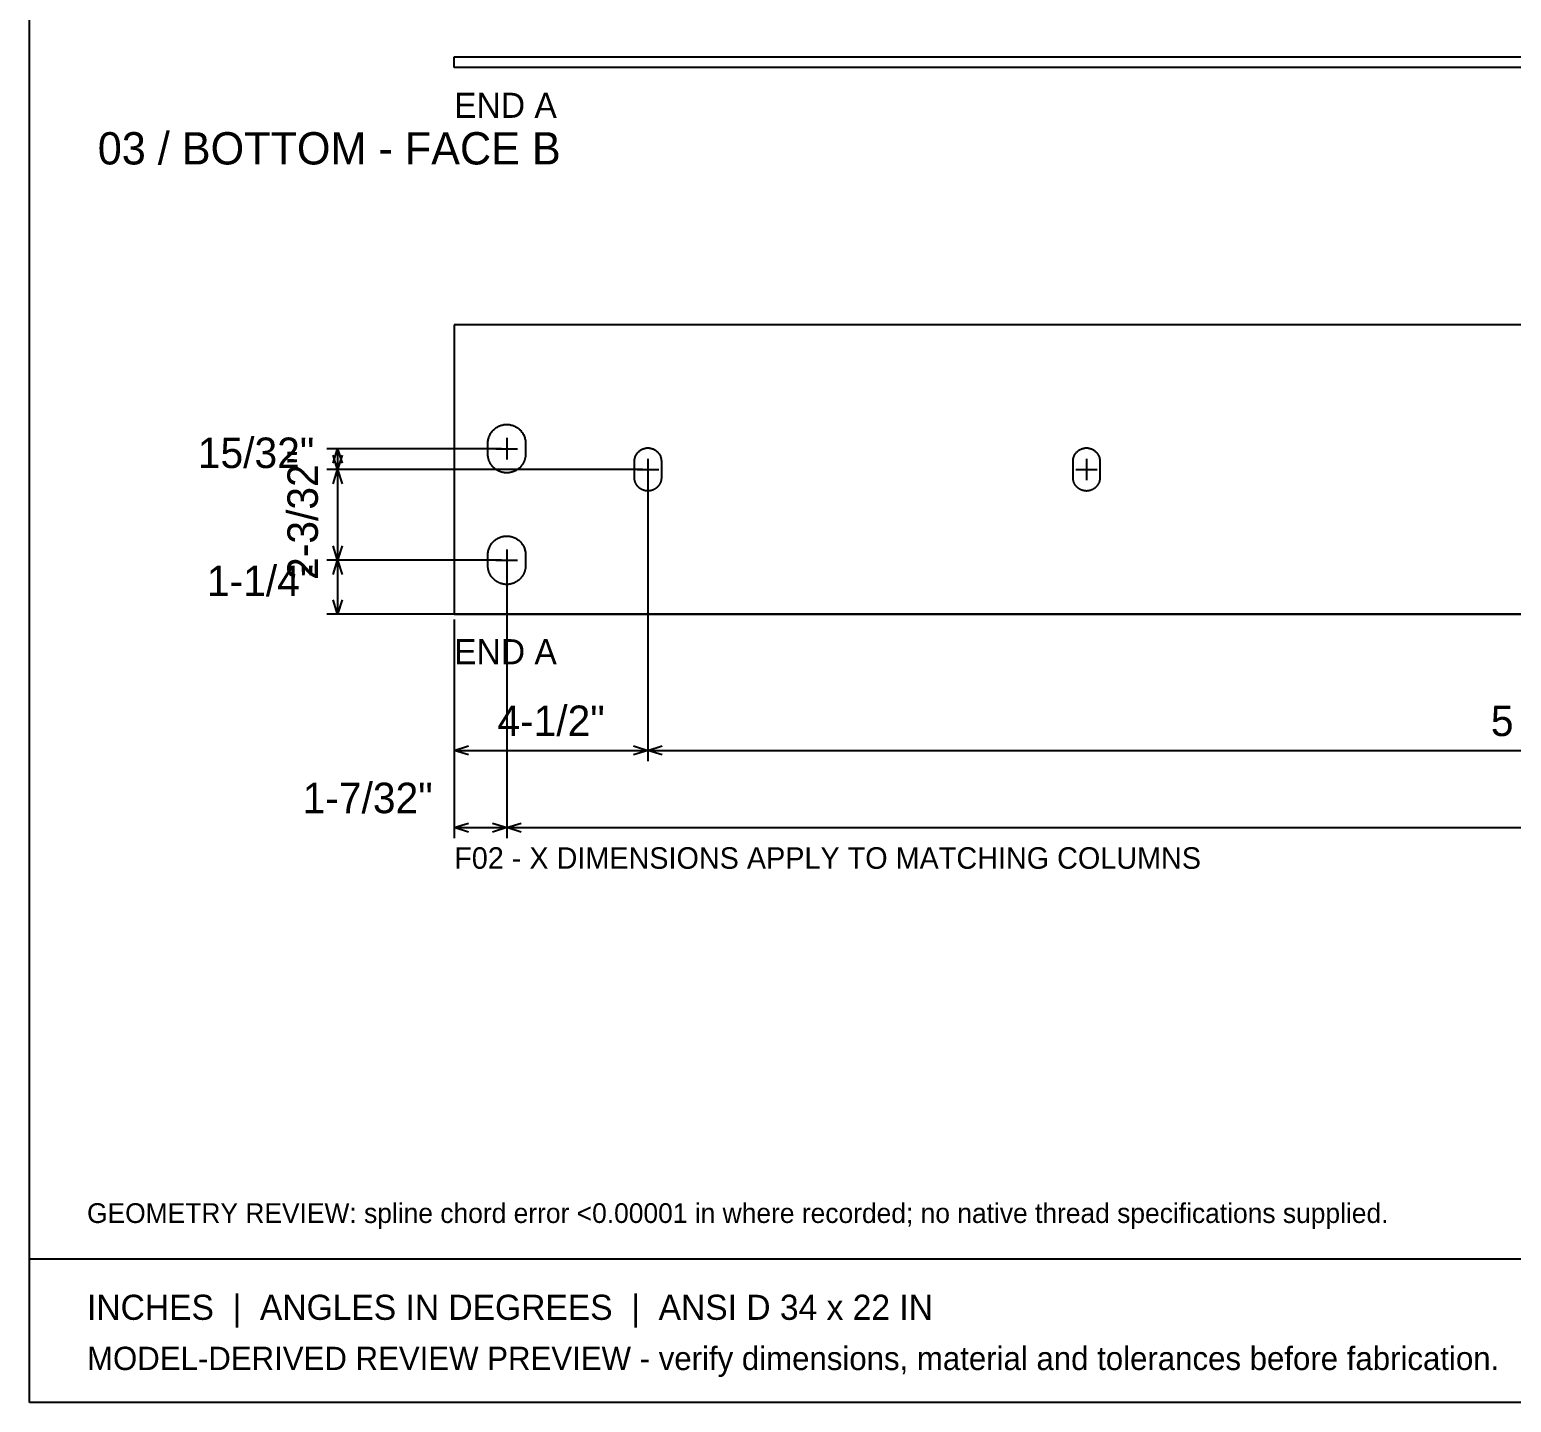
# Model space of a CAD drawing. Header units: inches. Extents: x 1.4 to 100.6, y 1.4 to 64.6.
# Drawn here: x 1.42 to 35.84, y 1.42 to 33.3 of the extents above; entities that cross this region are included whole.
import ezdxf
from ezdxf.enums import TextEntityAlignment as Align

# ---------------------------------------------------------------- set-up
doc = ezdxf.new("R2010")
doc.units = ezdxf.units.IN
doc.header["$MEASUREMENT"] = 0

msp = doc.modelspace()

# ---------------------------------------------------------------- linework, layer by layer
at = {"layer": 'ANNOTATION'}
for p, q in [((12.5, 23.816), (12.5, 23.316)), ((12.375, 23.566), (8.322, 23.566)), ((8.468, 23.233), (8.572, 23.566)), ((8.572, 23.083), (8.468, 23.417)), ((8.572, 23.566), (8.572, 23.083)), ((8.572, 23.566), (8.676, 23.233)), ((8.676, 23.417), (8.572, 23.083)), ((12.25, 23.566), (12.75, 23.566)), ((15.655, 23.083), (8.322, 23.083)), ((15.655, 23.083), (8.322, 23.083)), ((8.468, 22.75), (8.572, 23.083)), ((8.572, 23.083), (8.572, 20.975)), ((8.572, 23.083), (8.676, 22.75)), ((15.53, 23.083), (16.03, 23.083)), ((15.78, 23.333), (15.78, 22.833)), ((25.718, 23.083), (26.218, 23.083)), ((25.968, 23.333), (25.968, 22.833)), ((15.78, 22.958), (15.78, 16.309)), ((15.78, 22.958), (15.78, 16.309)), ((8.572, 20.975), (8.468, 21.309)), ((8.676, 21.309), (8.572, 20.975)), ((12.5, 21.225), (12.5, 20.725)), ((12.375, 20.975), (8.322, 20.975)), ((12.375, 20.975), (8.322, 20.975)), ((8.468, 20.642), (8.572, 20.975)), ((8.572, 20.975), (8.572, 19.725)), ((8.572, 20.975), (8.676, 20.642)), ((12.25, 20.975), (12.75, 20.975)), ((12.5, 20.85), (12.5, 14.517)), ((12.5, 20.85), (12.5, 14.517)), ((8.572, 19.725), (8.468, 20.059)), ((8.676, 20.059), (8.572, 19.725)), ((41.125, 19.725), (8.322, 19.725)), ((11.28, 19.6), (11.28, 16.309)), ((11.28, 19.6), (11.28, 14.517)), ((11.28, 16.559), (11.613, 16.663)), ((11.28, 16.559), (15.78, 16.559)), ((11.613, 16.455), (11.28, 16.559)), ((15.447, 16.663), (15.78, 16.559)), ((15.78, 16.559), (15.447, 16.455)), ((15.78, 16.559), (16.113, 16.663)), ((15.78, 16.559), (66.72, 16.559)), ((16.113, 16.455), (15.78, 16.559)), ((11.28, 14.767), (11.613, 14.871)), ((12.167, 14.871), (12.5, 14.767)), ((12.5, 14.767), (12.833, 14.871)), ((11.28, 14.767), (12.5, 14.767)), ((11.613, 14.663), (11.28, 14.767)), ((12.5, 14.767), (12.167, 14.663)), ((12.5, 14.767), (70, 14.767)), ((12.833, 14.663), (12.5, 14.767))]:
    msp.add_line(p, q, dxfattribs=at)
at = {"layer": 'OUTLINE'}
for p, q in [((1.417, 1.417), (1.417, 64.583)), ((11.28, 32.667), (71.22, 32.667)), ((11.28, 32.417), (11.28, 32.667)), ((71.22, 32.417), (11.28, 32.417)), ((71.22, 26.441), (11.28, 26.441)), ((11.28, 26.441), (11.28, 19.725)), ((12.333, 24.095), (12.353, 24.103)), ((12.353, 24.103), (12.373, 24.11)), ((12.373, 24.11), (12.394, 24.116)), ((12.394, 24.116), (12.415, 24.12)), ((12.415, 24.12), (12.436, 24.124)), ((12.436, 24.124), (12.457, 24.127)), ((12.457, 24.127), (12.479, 24.128)), ((12.479, 24.128), (12.5, 24.129)), ((12.5, 24.129), (12.521, 24.128)), ((12.521, 24.128), (12.543, 24.127)), ((12.543, 24.127), (12.564, 24.124)), ((12.564, 24.124), (12.585, 24.12)), ((12.585, 24.12), (12.606, 24.116)), ((12.606, 24.116), (12.627, 24.11)), ((12.627, 24.11), (12.647, 24.103)), ((12.647, 24.103), (12.667, 24.095)), ((12.065, 23.734), (12.067, 23.755)), ((12.067, 23.755), (12.071, 23.777)), ((12.071, 23.777), (12.076, 23.798)), ((12.076, 23.798), (12.081, 23.818)), ((12.081, 23.818), (12.088, 23.839)), ((12.088, 23.839), (12.096, 23.859)), ((12.096, 23.859), (12.105, 23.878)), ((12.105, 23.878), (12.114, 23.898)), ((12.114, 23.898), (12.125, 23.916)), ((12.125, 23.916), (12.136, 23.934)), ((12.136, 23.934), (12.149, 23.952)), ((12.149, 23.952), (12.162, 23.969)), ((12.162, 23.969), (12.176, 23.985)), ((12.176, 23.985), (12.191, 24.001)), ((12.191, 24.001), (12.206, 24.015)), ((12.206, 24.015), (12.222, 24.029)), ((12.222, 24.029), (12.239, 24.043)), ((12.239, 24.043), (12.257, 24.055)), ((12.257, 24.055), (12.275, 24.067)), ((12.275, 24.067), (12.294, 24.077)), ((12.294, 24.077), (12.313, 24.087)), ((12.313, 24.087), (12.333, 24.095)), ((12.667, 24.095), (12.687, 24.087)), ((12.687, 24.087), (12.706, 24.077)), ((12.706, 24.077), (12.725, 24.067)), ((12.725, 24.067), (12.743, 24.055)), ((12.743, 24.055), (12.761, 24.043)), ((12.761, 24.043), (12.778, 24.029)), ((12.778, 24.029), (12.794, 24.015)), ((12.794, 24.015), (12.809, 24.001)), ((12.809, 24.001), (12.824, 23.985)), ((12.824, 23.985), (12.838, 23.969)), ((12.838, 23.969), (12.851, 23.952)), ((12.851, 23.952), (12.864, 23.934)), ((12.864, 23.934), (12.875, 23.916)), ((12.875, 23.916), (12.886, 23.898)), ((12.886, 23.898), (12.895, 23.878)), ((12.895, 23.878), (12.904, 23.859)), ((12.904, 23.859), (12.912, 23.839)), ((12.912, 23.839), (12.919, 23.818)), ((12.919, 23.818), (12.924, 23.798)), ((12.924, 23.798), (12.929, 23.777)), ((12.929, 23.777), (12.933, 23.755)), ((12.933, 23.755), (12.935, 23.734)), ((12.062, 23.691), (12.063, 23.713)), ((12.062, 23.441), (12.062, 23.691)), ((12.063, 23.431), (12.062, 23.441)), ((12.063, 23.713), (12.065, 23.734)), ((12.063, 23.42), (12.063, 23.431)), ((12.064, 23.409), (12.063, 23.42)), ((12.065, 23.398), (12.064, 23.409)), ((12.935, 23.734), (12.937, 23.713)), ((12.936, 23.409), (12.935, 23.398)), ((12.937, 23.42), (12.936, 23.409)), ((12.937, 23.713), (12.937, 23.691)), ((12.937, 23.691), (12.937, 23.441)), ((12.937, 23.441), (12.937, 23.431)), ((12.937, 23.431), (12.937, 23.42)), ((15.498, 23.404), (15.504, 23.418)), ((15.504, 23.418), (15.512, 23.431)), ((15.512, 23.431), (15.52, 23.444)), ((15.52, 23.444), (15.529, 23.457)), ((15.529, 23.457), (15.538, 23.469)), ((15.538, 23.469), (15.548, 23.481)), ((15.548, 23.481), (15.559, 23.492)), ((15.559, 23.492), (15.57, 23.502)), ((15.57, 23.502), (15.582, 23.512)), ((15.582, 23.512), (15.594, 23.522)), ((15.594, 23.522), (15.606, 23.531)), ((15.606, 23.531), (15.619, 23.539)), ((15.619, 23.539), (15.633, 23.546)), ((15.633, 23.546), (15.646, 23.553)), ((15.646, 23.553), (15.66, 23.56)), ((15.66, 23.56), (15.675, 23.565)), ((15.675, 23.565), (15.689, 23.57)), ((15.689, 23.57), (15.704, 23.574)), ((15.704, 23.574), (15.719, 23.577)), ((15.719, 23.577), (15.734, 23.58)), ((15.734, 23.58), (15.749, 23.582)), ((15.749, 23.582), (15.765, 23.583)), ((15.765, 23.583), (15.78, 23.583)), ((15.78, 23.583), (15.795, 23.583)), ((15.795, 23.583), (15.811, 23.582)), ((15.811, 23.582), (15.826, 23.58)), ((15.826, 23.58), (15.841, 23.577)), ((15.841, 23.577), (15.856, 23.574)), ((15.856, 23.574), (15.871, 23.57)), ((15.871, 23.57), (15.885, 23.565)), ((15.885, 23.565), (15.9, 23.56)), ((15.9, 23.56), (15.914, 23.553)), ((15.914, 23.553), (15.927, 23.546)), ((15.927, 23.546), (15.941, 23.539)), ((15.941, 23.539), (15.954, 23.531)), ((15.954, 23.531), (15.966, 23.522)), ((15.966, 23.522), (15.978, 23.512)), ((15.978, 23.512), (15.99, 23.502)), ((15.99, 23.502), (16.001, 23.492)), ((16.001, 23.492), (16.012, 23.481)), ((16.012, 23.481), (16.022, 23.469)), ((16.022, 23.469), (16.031, 23.457)), ((16.031, 23.457), (16.04, 23.444)), ((16.04, 23.444), (16.048, 23.431)), ((16.048, 23.431), (16.056, 23.418)), ((16.056, 23.418), (16.062, 23.404)), ((25.686, 23.404), (25.692, 23.418)), ((25.692, 23.418), (25.7, 23.431)), ((25.7, 23.431), (25.708, 23.444)), ((25.708, 23.444), (25.717, 23.457)), ((25.717, 23.457), (25.726, 23.469)), ((25.726, 23.469), (25.736, 23.481)), ((25.736, 23.481), (25.747, 23.492)), ((25.747, 23.492), (25.758, 23.502)), ((25.758, 23.502), (25.77, 23.512)), ((25.77, 23.512), (25.782, 23.522)), ((25.782, 23.522), (25.794, 23.531)), ((25.794, 23.531), (25.807, 23.539)), ((25.807, 23.539), (25.821, 23.546)), ((25.821, 23.546), (25.834, 23.553)), ((25.834, 23.553), (25.848, 23.56)), ((25.848, 23.56), (25.863, 23.565)), ((25.863, 23.565), (25.877, 23.57)), ((25.877, 23.57), (25.892, 23.574)), ((25.892, 23.574), (25.907, 23.577)), ((25.907, 23.577), (25.922, 23.58)), ((25.922, 23.58), (25.937, 23.582)), ((25.937, 23.582), (25.953, 23.583)), ((25.953, 23.583), (25.968, 23.583)), ((25.968, 23.583), (25.983, 23.583)), ((25.983, 23.583), (25.999, 23.582)), ((25.999, 23.582), (26.014, 23.58)), ((26.014, 23.58), (26.029, 23.577)), ((26.029, 23.577), (26.044, 23.574)), ((26.044, 23.574), (26.059, 23.57)), ((26.059, 23.57), (26.073, 23.565)), ((26.073, 23.565), (26.088, 23.56)), ((26.088, 23.56), (26.102, 23.553)), ((26.102, 23.553), (26.115, 23.546)), ((26.115, 23.546), (26.129, 23.539)), ((26.129, 23.539), (26.142, 23.531)), ((26.142, 23.531), (26.154, 23.522)), ((26.154, 23.522), (26.166, 23.512)), ((26.166, 23.512), (26.178, 23.502)), ((26.178, 23.502), (26.189, 23.492)), ((26.189, 23.492), (26.2, 23.481)), ((26.2, 23.481), (26.21, 23.469)), ((26.21, 23.469), (26.219, 23.457)), ((26.219, 23.457), (26.228, 23.444)), ((26.228, 23.444), (26.236, 23.431)), ((26.236, 23.431), (26.244, 23.418)), ((26.244, 23.418), (26.25, 23.404)), ((12.066, 23.388), (12.065, 23.398)), ((12.067, 23.377), (12.066, 23.388)), ((12.069, 23.366), (12.067, 23.377)), ((12.071, 23.356), (12.069, 23.366)), ((12.073, 23.345), (12.071, 23.356)), ((12.076, 23.335), (12.073, 23.345)), ((12.078, 23.325), (12.076, 23.335)), ((12.081, 23.314), (12.078, 23.325)), ((12.085, 23.304), (12.081, 23.314)), ((12.088, 23.294), (12.085, 23.304)), ((12.092, 23.284), (12.088, 23.294)), ((12.096, 23.274), (12.092, 23.284)), ((12.1, 23.264), (12.096, 23.274)), ((12.105, 23.254), (12.1, 23.264)), ((12.109, 23.245), (12.105, 23.254)), ((12.114, 23.235), (12.109, 23.245)), ((12.119, 23.226), (12.114, 23.235)), ((12.125, 23.216), (12.119, 23.226)), ((12.13, 23.207), (12.125, 23.216)), ((12.136, 23.198), (12.13, 23.207)), ((12.142, 23.189), (12.136, 23.198)), ((12.149, 23.181), (12.142, 23.189)), ((12.155, 23.172), (12.149, 23.181)), ((12.162, 23.164), (12.155, 23.172)), ((12.169, 23.156), (12.162, 23.164)), ((12.176, 23.147), (12.169, 23.156)), ((12.183, 23.14), (12.176, 23.147)), ((12.191, 23.132), (12.183, 23.14)), ((12.198, 23.124), (12.191, 23.132)), ((12.206, 23.117), (12.198, 23.124)), ((12.214, 23.11), (12.206, 23.117)), ((12.222, 23.103), (12.214, 23.11)), ((12.231, 23.096), (12.222, 23.103)), ((12.239, 23.09), (12.231, 23.096)), ((12.248, 23.084), (12.239, 23.09)), ((12.257, 23.078), (12.248, 23.084)), ((12.266, 23.072), (12.257, 23.078)), ((12.275, 23.066), (12.266, 23.072)), ((12.284, 23.061), (12.275, 23.066)), ((12.725, 23.066), (12.716, 23.061)), ((12.734, 23.072), (12.725, 23.066)), ((12.743, 23.078), (12.734, 23.072)), ((12.752, 23.084), (12.743, 23.078)), ((12.761, 23.09), (12.752, 23.084)), ((12.769, 23.096), (12.761, 23.09)), ((12.778, 23.103), (12.769, 23.096)), ((12.786, 23.11), (12.778, 23.103)), ((12.794, 23.117), (12.786, 23.11)), ((12.802, 23.124), (12.794, 23.117)), ((12.809, 23.132), (12.802, 23.124)), ((12.817, 23.14), (12.809, 23.132)), ((12.824, 23.147), (12.817, 23.14)), ((12.831, 23.156), (12.824, 23.147)), ((12.838, 23.164), (12.831, 23.156)), ((12.845, 23.172), (12.838, 23.164)), ((12.851, 23.181), (12.845, 23.172)), ((12.858, 23.189), (12.851, 23.181)), ((12.864, 23.198), (12.858, 23.189)), ((12.87, 23.207), (12.864, 23.198)), ((12.875, 23.216), (12.87, 23.207)), ((12.881, 23.226), (12.875, 23.216)), ((12.886, 23.235), (12.881, 23.226)), ((12.891, 23.245), (12.886, 23.235)), ((12.895, 23.254), (12.891, 23.245)), ((12.9, 23.264), (12.895, 23.254)), ((12.904, 23.274), (12.9, 23.264)), ((12.908, 23.284), (12.904, 23.274)), ((12.912, 23.294), (12.908, 23.284)), ((12.915, 23.304), (12.912, 23.294)), ((12.919, 23.314), (12.915, 23.304)), ((12.922, 23.325), (12.919, 23.314)), ((12.924, 23.335), (12.922, 23.325)), ((12.927, 23.345), (12.924, 23.335)), ((12.929, 23.356), (12.927, 23.345)), ((12.931, 23.366), (12.929, 23.356)), ((12.933, 23.377), (12.931, 23.366)), ((12.934, 23.388), (12.933, 23.377)), ((12.935, 23.398), (12.934, 23.388)), ((15.468, 23.286), (15.469, 23.301)), ((15.468, 23.271), (15.468, 23.286)), ((15.468, 22.896), (15.468, 23.271)), ((15.469, 23.301), (15.471, 23.317)), ((15.471, 23.317), (15.474, 23.332)), ((15.474, 23.332), (15.477, 23.347)), ((15.477, 23.347), (15.481, 23.362)), ((15.481, 23.362), (15.486, 23.376)), ((15.486, 23.376), (15.491, 23.39)), ((15.491, 23.39), (15.498, 23.404)), ((16.062, 23.404), (16.069, 23.39)), ((16.069, 23.39), (16.074, 23.376)), ((16.074, 23.376), (16.079, 23.362)), ((16.079, 23.362), (16.083, 23.347)), ((16.083, 23.347), (16.086, 23.332)), ((16.086, 23.332), (16.089, 23.317)), ((16.089, 23.317), (16.091, 23.301)), ((16.091, 23.301), (16.092, 23.286)), ((16.092, 23.286), (16.093, 23.271)), ((16.093, 23.271), (16.093, 22.896)), ((25.656, 23.286), (25.657, 23.301)), ((25.656, 23.271), (25.656, 23.286)), ((25.656, 22.896), (25.656, 23.271)), ((25.657, 23.301), (25.659, 23.317)), ((25.659, 23.317), (25.662, 23.332)), ((25.662, 23.332), (25.665, 23.347)), ((25.665, 23.347), (25.669, 23.362)), ((25.669, 23.362), (25.674, 23.376)), ((25.674, 23.376), (25.679, 23.39)), ((25.679, 23.39), (25.686, 23.404)), ((26.25, 23.404), (26.257, 23.39)), ((26.257, 23.39), (26.262, 23.376)), ((26.262, 23.376), (26.267, 23.362)), ((26.267, 23.362), (26.271, 23.347)), ((26.271, 23.347), (26.274, 23.332)), ((26.274, 23.332), (26.277, 23.317)), ((26.277, 23.317), (26.279, 23.301)), ((26.279, 23.301), (26.28, 23.286)), ((26.28, 23.286), (26.281, 23.271)), ((26.281, 23.271), (26.281, 22.896)), ((12.294, 23.055), (12.284, 23.061)), ((12.303, 23.051), (12.294, 23.055)), ((12.313, 23.046), (12.303, 23.051)), ((12.323, 23.041), (12.313, 23.046)), ((12.333, 23.037), (12.323, 23.041)), ((12.343, 23.033), (12.333, 23.037)), ((12.353, 23.029), (12.343, 23.033)), ((12.363, 23.026), (12.353, 23.029)), ((12.373, 23.023), (12.363, 23.026)), ((12.383, 23.02), (12.373, 23.023)), ((12.394, 23.017), (12.383, 23.02)), ((12.404, 23.014), (12.394, 23.017)), ((12.415, 23.012), (12.404, 23.014)), ((12.425, 23.01), (12.415, 23.012)), ((12.436, 23.009), (12.425, 23.01)), ((12.446, 23.007), (12.436, 23.009)), ((12.457, 23.006), (12.446, 23.007)), ((12.468, 23.005), (12.457, 23.006)), ((12.479, 23.004), (12.468, 23.005)), ((12.489, 23.004), (12.479, 23.004)), ((12.5, 23.004), (12.489, 23.004)), ((12.511, 23.004), (12.5, 23.004)), ((12.521, 23.004), (12.511, 23.004)), ((12.532, 23.005), (12.521, 23.004)), ((12.543, 23.006), (12.532, 23.005)), ((12.554, 23.007), (12.543, 23.006)), ((12.564, 23.009), (12.554, 23.007)), ((12.575, 23.01), (12.564, 23.009)), ((12.585, 23.012), (12.575, 23.01)), ((12.596, 23.014), (12.585, 23.012)), ((12.606, 23.017), (12.596, 23.014)), ((12.617, 23.02), (12.606, 23.017)), ((12.627, 23.023), (12.617, 23.02)), ((12.637, 23.026), (12.627, 23.023)), ((12.647, 23.029), (12.637, 23.026)), ((12.657, 23.033), (12.647, 23.029)), ((12.667, 23.037), (12.657, 23.033)), ((12.677, 23.041), (12.667, 23.037)), ((12.687, 23.046), (12.677, 23.041)), ((12.697, 23.051), (12.687, 23.046)), ((12.706, 23.055), (12.697, 23.051)), ((12.716, 23.061), (12.706, 23.055)), ((15.468, 22.888), (15.468, 22.896)), ((15.468, 22.88), (15.468, 22.888)), ((15.468, 22.873), (15.468, 22.88)), ((15.469, 22.865), (15.468, 22.873)), ((15.47, 22.858), (15.469, 22.865)), ((15.471, 22.85), (15.47, 22.858)), ((15.472, 22.842), (15.471, 22.85)), ((15.474, 22.835), (15.472, 22.842)), ((15.475, 22.827), (15.474, 22.835)), ((15.477, 22.82), (15.475, 22.827)), ((15.479, 22.812), (15.477, 22.82)), ((15.481, 22.805), (15.479, 22.812)), ((15.483, 22.798), (15.481, 22.805)), ((15.486, 22.791), (15.483, 22.798)), ((15.488, 22.783), (15.486, 22.791)), ((15.491, 22.776), (15.488, 22.783)), ((15.494, 22.769), (15.491, 22.776)), ((15.498, 22.762), (15.494, 22.769)), ((15.501, 22.755), (15.498, 22.762)), ((15.504, 22.749), (15.501, 22.755)), ((15.508, 22.742), (15.504, 22.749)), ((15.512, 22.735), (15.508, 22.742)), ((15.516, 22.729), (15.512, 22.735)), ((15.52, 22.722), (15.516, 22.729)), ((15.525, 22.716), (15.52, 22.722)), ((16.04, 22.722), (16.035, 22.716)), ((16.044, 22.729), (16.04, 22.722)), ((16.048, 22.735), (16.044, 22.729)), ((16.052, 22.742), (16.048, 22.735)), ((16.056, 22.749), (16.052, 22.742)), ((16.059, 22.755), (16.056, 22.749)), ((16.062, 22.762), (16.059, 22.755)), ((16.066, 22.769), (16.062, 22.762)), ((16.069, 22.776), (16.066, 22.769)), ((16.072, 22.783), (16.069, 22.776)), ((16.074, 22.791), (16.072, 22.783)), ((16.077, 22.798), (16.074, 22.791)), ((16.079, 22.805), (16.077, 22.798)), ((16.081, 22.812), (16.079, 22.805)), ((16.083, 22.82), (16.081, 22.812)), ((16.085, 22.827), (16.083, 22.82)), ((16.086, 22.835), (16.085, 22.827)), ((16.088, 22.842), (16.086, 22.835)), ((16.089, 22.85), (16.088, 22.842)), ((16.09, 22.858), (16.089, 22.85)), ((16.091, 22.865), (16.09, 22.858)), ((16.092, 22.873), (16.091, 22.865)), ((16.093, 22.896), (16.092, 22.888)), ((16.092, 22.888), (16.092, 22.88)), ((16.092, 22.88), (16.092, 22.873)), ((25.656, 22.888), (25.656, 22.896)), ((25.656, 22.88), (25.656, 22.888)), ((25.656, 22.873), (25.656, 22.88)), ((25.657, 22.865), (25.656, 22.873)), ((25.658, 22.858), (25.657, 22.865)), ((25.659, 22.85), (25.658, 22.858)), ((25.66, 22.842), (25.659, 22.85)), ((25.662, 22.835), (25.66, 22.842)), ((25.663, 22.827), (25.662, 22.835)), ((25.665, 22.82), (25.663, 22.827)), ((25.667, 22.812), (25.665, 22.82)), ((25.669, 22.805), (25.667, 22.812)), ((25.671, 22.798), (25.669, 22.805)), ((25.674, 22.791), (25.671, 22.798)), ((25.676, 22.783), (25.674, 22.791)), ((25.679, 22.776), (25.676, 22.783)), ((25.682, 22.769), (25.679, 22.776)), ((25.686, 22.762), (25.682, 22.769)), ((25.689, 22.755), (25.686, 22.762)), ((25.692, 22.749), (25.689, 22.755)), ((25.696, 22.742), (25.692, 22.749)), ((25.7, 22.735), (25.696, 22.742)), ((25.704, 22.729), (25.7, 22.735)), ((25.708, 22.722), (25.704, 22.729)), ((25.713, 22.716), (25.708, 22.722)), ((26.228, 22.722), (26.223, 22.716)), ((26.232, 22.729), (26.228, 22.722)), ((26.236, 22.735), (26.232, 22.729)), ((26.24, 22.742), (26.236, 22.735)), ((26.244, 22.749), (26.24, 22.742)), ((26.247, 22.755), (26.244, 22.749)), ((26.25, 22.762), (26.247, 22.755)), ((26.254, 22.769), (26.25, 22.762)), ((26.257, 22.776), (26.254, 22.769)), ((26.26, 22.783), (26.257, 22.776)), ((26.262, 22.791), (26.26, 22.783)), ((26.265, 22.798), (26.262, 22.791)), ((26.267, 22.805), (26.265, 22.798)), ((26.269, 22.812), (26.267, 22.805)), ((26.271, 22.82), (26.269, 22.812)), ((26.273, 22.827), (26.271, 22.82)), ((26.274, 22.835), (26.273, 22.827)), ((26.276, 22.842), (26.274, 22.835)), ((26.277, 22.85), (26.276, 22.842)), ((26.278, 22.858), (26.277, 22.85)), ((26.279, 22.865), (26.278, 22.858)), ((26.28, 22.873), (26.279, 22.865)), ((26.281, 22.896), (26.28, 22.888)), ((26.28, 22.888), (26.28, 22.88)), ((26.28, 22.88), (26.28, 22.873)), ((15.529, 22.71), (15.525, 22.716)), ((15.534, 22.704), (15.529, 22.71)), ((15.538, 22.698), (15.534, 22.704)), ((15.543, 22.692), (15.538, 22.698)), ((15.548, 22.686), (15.543, 22.692)), ((15.554, 22.68), (15.548, 22.686)), ((15.559, 22.675), (15.554, 22.68)), ((15.565, 22.67), (15.559, 22.675)), ((15.57, 22.664), (15.565, 22.67)), ((15.576, 22.659), (15.57, 22.664)), ((15.582, 22.654), (15.576, 22.659)), ((15.588, 22.649), (15.582, 22.654)), ((15.594, 22.645), (15.588, 22.649)), ((15.6, 22.64), (15.594, 22.645)), ((15.606, 22.636), (15.6, 22.64)), ((15.613, 22.632), (15.606, 22.636)), ((15.619, 22.628), (15.613, 22.632)), ((15.626, 22.624), (15.619, 22.628)), ((15.633, 22.62), (15.626, 22.624)), ((15.639, 22.617), (15.633, 22.62)), ((15.646, 22.613), (15.639, 22.617)), ((15.653, 22.61), (15.646, 22.613)), ((15.66, 22.607), (15.653, 22.61)), ((15.668, 22.604), (15.66, 22.607)), ((15.675, 22.602), (15.668, 22.604)), ((15.682, 22.599), (15.675, 22.602)), ((15.689, 22.597), (15.682, 22.599)), ((15.697, 22.595), (15.689, 22.597)), ((15.704, 22.593), (15.697, 22.595)), ((15.712, 22.591), (15.704, 22.593)), ((15.719, 22.589), (15.712, 22.591)), ((15.727, 22.588), (15.719, 22.589)), ((15.734, 22.587), (15.727, 22.588)), ((15.742, 22.586), (15.734, 22.587)), ((15.749, 22.585), (15.742, 22.586)), ((15.757, 22.584), (15.749, 22.585)), ((15.765, 22.584), (15.757, 22.584)), ((15.772, 22.583), (15.765, 22.584)), ((15.78, 22.583), (15.772, 22.583)), ((15.788, 22.583), (15.78, 22.583)), ((15.795, 22.584), (15.788, 22.583)), ((15.803, 22.584), (15.795, 22.584)), ((15.811, 22.585), (15.803, 22.584)), ((15.818, 22.586), (15.811, 22.585)), ((15.826, 22.587), (15.818, 22.586)), ((15.833, 22.588), (15.826, 22.587)), ((15.841, 22.589), (15.833, 22.588)), ((15.848, 22.591), (15.841, 22.589)), ((15.856, 22.593), (15.848, 22.591)), ((15.863, 22.595), (15.856, 22.593)), ((15.871, 22.597), (15.863, 22.595)), ((15.878, 22.599), (15.871, 22.597)), ((15.885, 22.602), (15.878, 22.599)), ((15.892, 22.604), (15.885, 22.602)), ((15.9, 22.607), (15.892, 22.604)), ((15.907, 22.61), (15.9, 22.607)), ((15.914, 22.613), (15.907, 22.61)), ((15.921, 22.617), (15.914, 22.613)), ((15.927, 22.62), (15.921, 22.617)), ((15.934, 22.624), (15.927, 22.62)), ((15.941, 22.628), (15.934, 22.624)), ((15.947, 22.632), (15.941, 22.628)), ((15.954, 22.636), (15.947, 22.632)), ((15.96, 22.64), (15.954, 22.636)), ((15.966, 22.645), (15.96, 22.64)), ((15.972, 22.649), (15.966, 22.645)), ((15.978, 22.654), (15.972, 22.649)), ((15.984, 22.659), (15.978, 22.654)), ((15.99, 22.664), (15.984, 22.659)), ((15.995, 22.67), (15.99, 22.664)), ((16.001, 22.675), (15.995, 22.67)), ((16.006, 22.68), (16.001, 22.675)), ((16.012, 22.686), (16.006, 22.68)), ((16.017, 22.692), (16.012, 22.686)), ((16.022, 22.698), (16.017, 22.692)), ((16.026, 22.704), (16.022, 22.698)), ((16.031, 22.71), (16.026, 22.704)), ((16.035, 22.716), (16.031, 22.71)), ((25.717, 22.71), (25.713, 22.716)), ((25.722, 22.704), (25.717, 22.71)), ((25.726, 22.698), (25.722, 22.704)), ((25.731, 22.692), (25.726, 22.698)), ((25.736, 22.686), (25.731, 22.692)), ((25.742, 22.68), (25.736, 22.686)), ((25.747, 22.675), (25.742, 22.68)), ((25.753, 22.67), (25.747, 22.675)), ((25.758, 22.664), (25.753, 22.67)), ((25.764, 22.659), (25.758, 22.664)), ((25.77, 22.654), (25.764, 22.659)), ((25.776, 22.649), (25.77, 22.654)), ((25.782, 22.645), (25.776, 22.649)), ((25.788, 22.64), (25.782, 22.645)), ((25.794, 22.636), (25.788, 22.64)), ((25.801, 22.632), (25.794, 22.636)), ((25.807, 22.628), (25.801, 22.632)), ((25.814, 22.624), (25.807, 22.628)), ((25.821, 22.62), (25.814, 22.624)), ((25.827, 22.617), (25.821, 22.62)), ((25.834, 22.613), (25.827, 22.617)), ((25.841, 22.61), (25.834, 22.613)), ((25.848, 22.607), (25.841, 22.61)), ((25.856, 22.604), (25.848, 22.607)), ((25.863, 22.602), (25.856, 22.604)), ((25.87, 22.599), (25.863, 22.602)), ((25.877, 22.597), (25.87, 22.599)), ((25.885, 22.595), (25.877, 22.597)), ((25.892, 22.593), (25.885, 22.595)), ((25.9, 22.591), (25.892, 22.593)), ((25.907, 22.589), (25.9, 22.591)), ((25.915, 22.588), (25.907, 22.589)), ((25.922, 22.587), (25.915, 22.588)), ((25.93, 22.586), (25.922, 22.587)), ((25.937, 22.585), (25.93, 22.586)), ((25.945, 22.584), (25.937, 22.585)), ((25.953, 22.584), (25.945, 22.584)), ((25.96, 22.583), (25.953, 22.584)), ((25.968, 22.583), (25.96, 22.583)), ((25.976, 22.583), (25.968, 22.583)), ((25.983, 22.584), (25.976, 22.583)), ((25.991, 22.584), (25.983, 22.584)), ((25.999, 22.585), (25.991, 22.584)), ((26.006, 22.586), (25.999, 22.585)), ((26.014, 22.587), (26.006, 22.586)), ((26.021, 22.588), (26.014, 22.587)), ((26.029, 22.589), (26.021, 22.588)), ((26.036, 22.591), (26.029, 22.589)), ((26.044, 22.593), (26.036, 22.591)), ((26.051, 22.595), (26.044, 22.593)), ((26.059, 22.597), (26.051, 22.595)), ((26.066, 22.599), (26.059, 22.597)), ((26.073, 22.602), (26.066, 22.599)), ((26.08, 22.604), (26.073, 22.602)), ((26.088, 22.607), (26.08, 22.604)), ((26.095, 22.61), (26.088, 22.607)), ((26.102, 22.613), (26.095, 22.61)), ((26.109, 22.617), (26.102, 22.613)), ((26.115, 22.62), (26.109, 22.617)), ((26.122, 22.624), (26.115, 22.62)), ((26.129, 22.628), (26.122, 22.624)), ((26.135, 22.632), (26.129, 22.628)), ((26.142, 22.636), (26.135, 22.632)), ((26.148, 22.64), (26.142, 22.636)), ((26.154, 22.645), (26.148, 22.64)), ((26.16, 22.649), (26.154, 22.645)), ((26.166, 22.654), (26.16, 22.649)), ((26.172, 22.659), (26.166, 22.654)), ((26.178, 22.664), (26.172, 22.659)), ((26.183, 22.67), (26.178, 22.664)), ((26.189, 22.675), (26.183, 22.67)), ((26.194, 22.68), (26.189, 22.675)), ((26.2, 22.686), (26.194, 22.68)), ((26.205, 22.692), (26.2, 22.686)), ((26.21, 22.698), (26.205, 22.692)), ((26.214, 22.704), (26.21, 22.698)), ((26.219, 22.71), (26.214, 22.704)), ((26.223, 22.716), (26.219, 22.71)), ((12.125, 21.325), (12.136, 21.343)), ((12.136, 21.343), (12.149, 21.361)), ((12.149, 21.361), (12.162, 21.378)), ((12.162, 21.378), (12.176, 21.394)), ((12.176, 21.394), (12.191, 21.41)), ((12.191, 21.41), (12.206, 21.425)), ((12.206, 21.425), (12.222, 21.439)), ((12.222, 21.439), (12.239, 21.452)), ((12.239, 21.452), (12.257, 21.464)), ((12.257, 21.464), (12.275, 21.476)), ((12.275, 21.476), (12.294, 21.486)), ((12.294, 21.486), (12.313, 21.496)), ((12.313, 21.496), (12.333, 21.505)), ((12.333, 21.505), (12.353, 21.512)), ((12.353, 21.512), (12.373, 21.519)), ((12.373, 21.519), (12.394, 21.525)), ((12.394, 21.525), (12.415, 21.529)), ((12.415, 21.529), (12.436, 21.533)), ((12.436, 21.533), (12.457, 21.536)), ((12.457, 21.536), (12.479, 21.537)), ((12.479, 21.537), (12.5, 21.538)), ((12.5, 21.538), (12.521, 21.537)), ((12.521, 21.537), (12.543, 21.536)), ((12.543, 21.536), (12.564, 21.533)), ((12.564, 21.533), (12.585, 21.529)), ((12.585, 21.529), (12.606, 21.525)), ((12.606, 21.525), (12.627, 21.519)), ((12.627, 21.519), (12.647, 21.512)), ((12.647, 21.512), (12.667, 21.505)), ((12.667, 21.505), (12.687, 21.496)), ((12.687, 21.496), (12.706, 21.486)), ((12.706, 21.486), (12.725, 21.476)), ((12.725, 21.476), (12.743, 21.464)), ((12.743, 21.464), (12.761, 21.452)), ((12.761, 21.452), (12.778, 21.439)), ((12.778, 21.439), (12.794, 21.425)), ((12.794, 21.425), (12.809, 21.41)), ((12.809, 21.41), (12.824, 21.394)), ((12.824, 21.394), (12.838, 21.378)), ((12.838, 21.378), (12.851, 21.361)), ((12.851, 21.361), (12.864, 21.343)), ((12.864, 21.343), (12.875, 21.325)), ((12.062, 21.1), (12.063, 21.122)), ((12.062, 20.85), (12.062, 21.1)), ((12.063, 21.122), (12.065, 21.143)), ((12.065, 21.143), (12.067, 21.165)), ((12.067, 21.165), (12.071, 21.186)), ((12.071, 21.186), (12.076, 21.207)), ((12.076, 21.207), (12.081, 21.227)), ((12.081, 21.227), (12.088, 21.248)), ((12.088, 21.248), (12.096, 21.268)), ((12.096, 21.268), (12.105, 21.287)), ((12.105, 21.287), (12.114, 21.307)), ((12.114, 21.307), (12.125, 21.325)), ((12.875, 21.325), (12.886, 21.307)), ((12.886, 21.307), (12.895, 21.287)), ((12.895, 21.287), (12.904, 21.268)), ((12.904, 21.268), (12.912, 21.248)), ((12.912, 21.248), (12.919, 21.227)), ((12.919, 21.227), (12.924, 21.207)), ((12.924, 21.207), (12.929, 21.186)), ((12.929, 21.186), (12.933, 21.165)), ((12.933, 21.165), (12.935, 21.143)), ((12.935, 21.143), (12.937, 21.122)), ((12.937, 21.122), (12.937, 21.1)), ((12.937, 21.1), (12.937, 20.85)), ((12.063, 20.84), (12.062, 20.85)), ((12.063, 20.829), (12.063, 20.84)), ((12.064, 20.818), (12.063, 20.829)), ((12.065, 20.807), (12.064, 20.818)), ((12.066, 20.797), (12.065, 20.807)), ((12.067, 20.786), (12.066, 20.797)), ((12.069, 20.776), (12.067, 20.786)), ((12.071, 20.765), (12.069, 20.776)), ((12.073, 20.755), (12.071, 20.765)), ((12.076, 20.744), (12.073, 20.755)), ((12.078, 20.734), (12.076, 20.744)), ((12.081, 20.723), (12.078, 20.734)), ((12.085, 20.713), (12.081, 20.723)), ((12.088, 20.703), (12.085, 20.713)), ((12.092, 20.693), (12.088, 20.703)), ((12.096, 20.683), (12.092, 20.693)), ((12.1, 20.673), (12.096, 20.683)), ((12.105, 20.663), (12.1, 20.673)), ((12.109, 20.654), (12.105, 20.663)), ((12.114, 20.644), (12.109, 20.654)), ((12.891, 20.654), (12.886, 20.644)), ((12.895, 20.663), (12.891, 20.654)), ((12.9, 20.673), (12.895, 20.663)), ((12.904, 20.683), (12.9, 20.673)), ((12.908, 20.693), (12.904, 20.683)), ((12.912, 20.703), (12.908, 20.693)), ((12.915, 20.713), (12.912, 20.703)), ((12.919, 20.723), (12.915, 20.713)), ((12.922, 20.734), (12.919, 20.723)), ((12.924, 20.744), (12.922, 20.734)), ((12.927, 20.755), (12.924, 20.744)), ((12.929, 20.765), (12.927, 20.755)), ((12.931, 20.776), (12.929, 20.765)), ((12.933, 20.786), (12.931, 20.776)), ((12.934, 20.797), (12.933, 20.786)), ((12.935, 20.807), (12.934, 20.797)), ((12.936, 20.818), (12.935, 20.807)), ((12.937, 20.829), (12.936, 20.818)), ((12.937, 20.85), (12.937, 20.84)), ((12.937, 20.84), (12.937, 20.829)), ((12.119, 20.635), (12.114, 20.644)), ((12.125, 20.625), (12.119, 20.635)), ((12.13, 20.616), (12.125, 20.625)), ((12.136, 20.607), (12.13, 20.616)), ((12.142, 20.598), (12.136, 20.607)), ((12.149, 20.59), (12.142, 20.598)), ((12.155, 20.581), (12.149, 20.59)), ((12.162, 20.573), (12.155, 20.581)), ((12.169, 20.565), (12.162, 20.573)), ((12.176, 20.557), (12.169, 20.565)), ((12.183, 20.549), (12.176, 20.557)), ((12.191, 20.541), (12.183, 20.549)), ((12.198, 20.534), (12.191, 20.541)), ((12.206, 20.526), (12.198, 20.534)), ((12.214, 20.519), (12.206, 20.526)), ((12.222, 20.512), (12.214, 20.519)), ((12.231, 20.505), (12.222, 20.512)), ((12.239, 20.499), (12.231, 20.505)), ((12.248, 20.493), (12.239, 20.499)), ((12.257, 20.487), (12.248, 20.493)), ((12.266, 20.481), (12.257, 20.487)), ((12.275, 20.475), (12.266, 20.481)), ((12.284, 20.47), (12.275, 20.475)), ((12.294, 20.465), (12.284, 20.47)), ((12.303, 20.46), (12.294, 20.465)), ((12.313, 20.455), (12.303, 20.46)), ((12.323, 20.45), (12.313, 20.455)), ((12.333, 20.446), (12.323, 20.45)), ((12.343, 20.442), (12.333, 20.446)), ((12.353, 20.438), (12.343, 20.442)), ((12.363, 20.435), (12.353, 20.438)), ((12.373, 20.432), (12.363, 20.435)), ((12.383, 20.429), (12.373, 20.432)), ((12.394, 20.426), (12.383, 20.429)), ((12.404, 20.424), (12.394, 20.426)), ((12.415, 20.421), (12.404, 20.424)), ((12.425, 20.419), (12.415, 20.421)), ((12.436, 20.418), (12.425, 20.419)), ((12.446, 20.416), (12.436, 20.418)), ((12.457, 20.415), (12.446, 20.416)), ((12.468, 20.414), (12.457, 20.415)), ((12.479, 20.413), (12.468, 20.414)), ((12.489, 20.413), (12.479, 20.413)), ((12.5, 20.413), (12.489, 20.413)), ((12.511, 20.413), (12.5, 20.413)), ((12.521, 20.413), (12.511, 20.413)), ((12.532, 20.414), (12.521, 20.413)), ((12.543, 20.415), (12.532, 20.414)), ((12.554, 20.416), (12.543, 20.415)), ((12.564, 20.418), (12.554, 20.416)), ((12.575, 20.419), (12.564, 20.418)), ((12.585, 20.421), (12.575, 20.419)), ((12.596, 20.424), (12.585, 20.421)), ((12.606, 20.426), (12.596, 20.424)), ((12.617, 20.429), (12.606, 20.426)), ((12.627, 20.432), (12.617, 20.429)), ((12.637, 20.435), (12.627, 20.432)), ((12.647, 20.438), (12.637, 20.435)), ((12.657, 20.442), (12.647, 20.438)), ((12.667, 20.446), (12.657, 20.442)), ((12.677, 20.45), (12.667, 20.446)), ((12.687, 20.455), (12.677, 20.45)), ((12.697, 20.46), (12.687, 20.455)), ((12.706, 20.465), (12.697, 20.46)), ((12.716, 20.47), (12.706, 20.465)), ((12.725, 20.475), (12.716, 20.47)), ((12.734, 20.481), (12.725, 20.475)), ((12.743, 20.487), (12.734, 20.481)), ((12.752, 20.493), (12.743, 20.487)), ((12.761, 20.499), (12.752, 20.493)), ((12.769, 20.505), (12.761, 20.499)), ((12.778, 20.512), (12.769, 20.505)), ((12.786, 20.519), (12.778, 20.512)), ((12.794, 20.526), (12.786, 20.519)), ((12.802, 20.534), (12.794, 20.526)), ((12.809, 20.541), (12.802, 20.534)), ((12.817, 20.549), (12.809, 20.541)), ((12.824, 20.557), (12.817, 20.549)), ((12.831, 20.565), (12.824, 20.557)), ((12.838, 20.573), (12.831, 20.565)), ((12.845, 20.581), (12.838, 20.573)), ((12.851, 20.59), (12.845, 20.581)), ((12.858, 20.598), (12.851, 20.59)), ((12.864, 20.607), (12.858, 20.598)), ((12.87, 20.616), (12.864, 20.607)), ((12.875, 20.625), (12.87, 20.616)), ((12.881, 20.635), (12.875, 20.625)), ((12.886, 20.644), (12.881, 20.635)), ((11.28, 19.725), (71.22, 19.725)), ((1.417, 4.75), (100.583, 4.75)), ((100.583, 1.417), (1.417, 1.417))]:
    msp.add_line(p, q, dxfattribs=at)

# ---------------------------------------------------------------- texts
at = {"layer": 'ANNOTATION'}
for s, height, p in [('END A', 0.5833, (11.28, 31.25)), ('03 / BOTTOM - FACE B', 0.75, (3, 30.167)), ('END A', 0.5833, (11.28, 18.559)), ('F02 - X DIMENSIONS APPLY TO MATCHING COLUMNS', 0.5, (11.28, 13.809)), ('GEOMETRY REVIEW: spline chord error <0.00001 in where recorded; no native thread specifications supplied.', 0.458333, (2.75, 5.583)), ('INCHES  |  ANGLES IN DEGREES  |  ANSI D 34 x 22 IN', 0.58333, (2.75, 3.333)), ('MODEL-DERIVED REVIEW PREVIEW - verify dimensions, material and tolerances before fabrication.', 0.54167, (2.75, 2.167))]:
    msp.add_text(s, height=height, dxfattribs=at).set_placement(p)
for s, p in [('15/32"', (8.03, 23.116)), ('1-1/4"', (8.03, 20.142)), ('1-7/32"', (10.78, 15.1))]:
    msp.add_text(s, height=0.7083, dxfattribs=at).set_placement(p, align=Align.RIGHT)
msp.add_text('2-3/32"', height=0.7083, rotation=90, dxfattribs=at).set_placement((8.113, 22.029), align=Align.CENTER)
for s, height, p in [('4-1/2"', 0.7083, (13.53, 16.892)), ('5 SPACES @ 10-3/16" TYP', 0.70833, (41.25, 16.892))]:
    msp.add_text(s, height=height, dxfattribs=at).set_placement(p, align=Align.CENTER)

doc.saveas('drawing.dxf')
